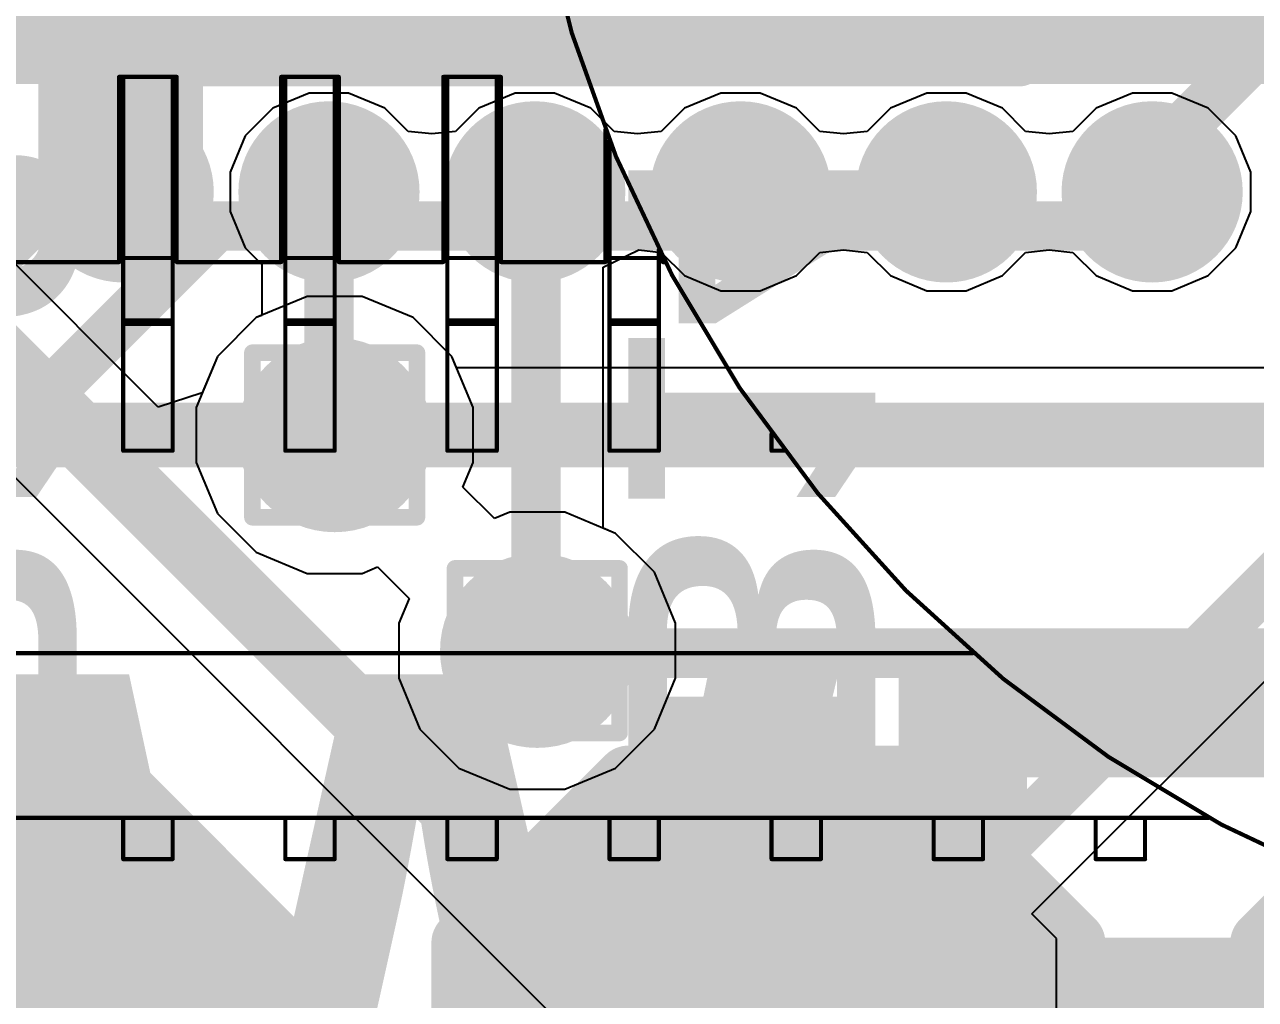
# Model space of a CAD drawing. Header units: inches. Extents: x -11 to 5433, y -4 to 5447.
# Drawn here: x 9.609 to 13.407, y -2.055 to 0.953 of the extents above; entities that cross this region are included whole.
import ezdxf

# ---------------------------------------------------------------- set-up
doc = ezdxf.new("R2010")
doc.units = ezdxf.units.IN
for name, color, linetype in [('Bottom Layer', 5, 'Continuous'), ('Bottom Overlay', 54, 'Continuous'), ('Bottom Paste', 16, 'Continuous'), ('Bottom Solder', 6, 'Continuous'), ('Drill Drawing', 1, 'Continuous'), ('Ground', 16, 'Continuous'), ('Mechanical 4', 56, 'Continuous'), ('Power', 76, 'Continuous'), ('Top Layer', 1, 'Continuous'), ('Top Overlay', 2, 'Continuous'), ('Top Paste', 8, 'Continuous'), ('Top Solder', 216, 'Continuous'), ('Via Holes', 16, 'Continuous')]:
    doc.layers.add(name, color=color, linetype=linetype)
doc.styles.add('Arial_Bold', font='', dxfattribs={"height": 0.2})
doc.styles.get('Arial_Bold').set_extended_font_data('Arial', bold=True)

# ---------------------------------------------------------------- blocks, each defined once
blk = doc.blocks.new('T__________B_122')
at = {"layer": 'Bottom Layer'}
blk.add_hatch(color=5, dxfattribs=at).paths.add_polyline_path([(0.381, 0.762), (-0.381, 0.762), (-0.762, 0.381), (-0.762, -0.381), (-0.381, -0.762), (0.381, -0.762), (0.762, -0.381), (0.762, 0.381)])
at = {"layer": 'Bottom Paste'}
blk.add_hatch(color=16, dxfattribs=at).paths.add_polyline_path([(0.381, 0.762), (-0.381, 0.762), (-0.762, 0.381), (-0.762, -0.381), (-0.381, -0.762), (0.381, -0.762), (0.762, -0.381), (0.762, 0.381)])
at = {"layer": 'Bottom Solder'}
blk.add_hatch(color=6, dxfattribs=at).paths.add_polyline_path([(0.4318, 0.8636), (-0.4318, 0.8636), (-0.8636, 0.4318), (-0.8636, -0.4318), (-0.4318, -0.8636), (0.4318, -0.8636), (0.8636, -0.4318), (0.8636, 0.4318)])
at = {"layer": 'Bottom Overlay'}
for points in [[(-0.4318, 0.9398, 0.2, 0.2, 0), (-0.9398, 0.4318, 0.2, 0.2, 0)], [(-0.4318, 0.9398, 0.2, 0.2, 0), (0.4318, 0.9398, 0.2, 0.2, 0)], [(0.4318, 0.9398, 0.2, 0.2, 0), (0.9398, 0.4318, 0.2, 0.2, 0)], [(-0.9398, 0.4318, 0.2, 0.2, 0), (-0.9398, -0.4318, 0.2, 0.2, 0)], [(0.9398, 0.4318, 0.2, 0.2, 0), (0.9398, -0.4318, 0.2, 0.2, 0)], [(-0.9398, -0.4318, 0.2, 0.2, 0), (-0.4318, -0.9398, 0.2, 0.2, 0)], [(0.9398, -0.4318, 0.2, 0.2, 0), (0.4318, -0.9398, 0.2, 0.2, 0)], [(-0.4318, -0.9398, 0.2, 0.2, 0), (0.4318, -0.9398, 0.2, 0.2, 0)]]:
    blk.add_lwpolyline(points, format="xyseb", dxfattribs=at)
for points in [[(-0.4818, 0.9398, 0.1, 0.1, 1), (-0.3818, 0.9398, 0.1, 0.1, 1)], [(-0.4818, 0.9398, 0.1, 0.1, 1), (-0.3818, 0.9398, 0.1, 0.1, 1)], [(0.3818, 0.9398, 0.1, 0.1, 1), (0.4818, 0.9398, 0.1, 0.1, 1)], [(0.3818, 0.9398, 0.1, 0.1, 1), (0.4818, 0.9398, 0.1, 0.1, 1)], [(-0.9898, 0.4318, 0.1, 0.1, 1), (-0.8898, 0.4318, 0.1, 0.1, 1)], [(-0.9898, 0.4318, 0.1, 0.1, 1), (-0.8898, 0.4318, 0.1, 0.1, 1)], [(0.8898, 0.4318, 0.1, 0.1, 1), (0.9898, 0.4318, 0.1, 0.1, 1)], [(0.8898, 0.4318, 0.1, 0.1, 1), (0.9898, 0.4318, 0.1, 0.1, 1)], [(-0.9898, -0.4318, 0.1, 0.1, 1), (-0.8898, -0.4318, 0.1, 0.1, 1)], [(-0.9898, -0.4318, 0.1, 0.1, 1), (-0.8898, -0.4318, 0.1, 0.1, 1)], [(0.8898, -0.4318, 0.1, 0.1, 1), (0.9898, -0.4318, 0.1, 0.1, 1)], [(0.8898, -0.4318, 0.1, 0.1, 1), (0.9898, -0.4318, 0.1, 0.1, 1)], [(-0.4818, -0.9398, 0.1, 0.1, 1), (-0.3818, -0.9398, 0.1, 0.1, 1)], [(-0.4818, -0.9398, 0.1, 0.1, 1), (-0.3818, -0.9398, 0.1, 0.1, 1)], [(0.3818, -0.9398, 0.1, 0.1, 1), (0.4818, -0.9398, 0.1, 0.1, 1)], [(0.3818, -0.9398, 0.1, 0.1, 1), (0.4818, -0.9398, 0.1, 0.1, 1)]]:
    blk.add_lwpolyline(points, format="xyseb", close=True, dxfattribs=at)
blk = doc.blocks.new('T__________B_126')
at = {"layer": 'Bottom Layer'}
blk.add_hatch(color=5, dxfattribs=at).paths.add_polyline_path([(0.381, 0.762), (-0.381, 0.762), (-0.762, 0.381), (-0.762, -0.381), (-0.381, -0.762), (0.381, -0.762), (0.762, -0.381), (0.762, 0.381)])
at = {"layer": 'Bottom Paste'}
blk.add_hatch(color=16, dxfattribs=at).paths.add_polyline_path([(0.381, 0.762), (-0.381, 0.762), (-0.762, 0.381), (-0.762, -0.381), (-0.381, -0.762), (0.381, -0.762), (0.762, -0.381), (0.762, 0.381)])
at = {"layer": 'Bottom Solder'}
blk.add_hatch(color=6, dxfattribs=at).paths.add_polyline_path([(0.4318, 0.8636), (-0.4318, 0.8636), (-0.8636, 0.4318), (-0.8636, -0.4318), (-0.4318, -0.8636), (0.4318, -0.8636), (0.8636, -0.4318), (0.8636, 0.4318)])
at = {"layer": 'Bottom Overlay'}
for points in [[(-0.4318, 0.9398, 0.2, 0.2, 0), (-0.9398, 0.4318, 0.2, 0.2, 0)], [(-0.4318, 0.9398, 0.2, 0.2, 0), (0.4318, 0.9398, 0.2, 0.2, 0)], [(0.4318, 0.9398, 0.2, 0.2, 0), (0.9398, 0.4318, 0.2, 0.2, 0)], [(-0.9398, 0.4318, 0.2, 0.2, 0), (-0.9398, -0.4318, 0.2, 0.2, 0)], [(0.9398, 0.4318, 0.2, 0.2, 0), (0.9398, -0.4318, 0.2, 0.2, 0)], [(-0.9398, -0.4318, 0.2, 0.2, 0), (-0.4318, -0.9398, 0.2, 0.2, 0)], [(0.9398, -0.4318, 0.2, 0.2, 0), (0.4318, -0.9398, 0.2, 0.2, 0)], [(-0.4318, -0.9398, 0.2, 0.2, 0), (0.4318, -0.9398, 0.2, 0.2, 0)]]:
    blk.add_lwpolyline(points, format="xyseb", dxfattribs=at)
for points in [[(-0.4818, 0.9398, 0.1, 0.1, 1), (-0.3818, 0.9398, 0.1, 0.1, 1)], [(-0.4818, 0.9398, 0.1, 0.1, 1), (-0.3818, 0.9398, 0.1, 0.1, 1)], [(0.3818, 0.9398, 0.1, 0.1, 1), (0.4818, 0.9398, 0.1, 0.1, 1)], [(0.3818, 0.9398, 0.1, 0.1, 1), (0.4818, 0.9398, 0.1, 0.1, 1)], [(-0.9898, 0.4318, 0.1, 0.1, 1), (-0.8898, 0.4318, 0.1, 0.1, 1)], [(-0.9898, 0.4318, 0.1, 0.1, 1), (-0.8898, 0.4318, 0.1, 0.1, 1)], [(0.8898, 0.4318, 0.1, 0.1, 1), (0.9898, 0.4318, 0.1, 0.1, 1)], [(0.8898, 0.4318, 0.1, 0.1, 1), (0.9898, 0.4318, 0.1, 0.1, 1)], [(-0.9898, -0.4318, 0.1, 0.1, 1), (-0.8898, -0.4318, 0.1, 0.1, 1)], [(-0.9898, -0.4318, 0.1, 0.1, 1), (-0.8898, -0.4318, 0.1, 0.1, 1)], [(0.8898, -0.4318, 0.1, 0.1, 1), (0.9898, -0.4318, 0.1, 0.1, 1)], [(0.8898, -0.4318, 0.1, 0.1, 1), (0.9898, -0.4318, 0.1, 0.1, 1)], [(-0.4818, -0.9398, 0.1, 0.1, 1), (-0.3818, -0.9398, 0.1, 0.1, 1)], [(-0.4818, -0.9398, 0.1, 0.1, 1), (-0.3818, -0.9398, 0.1, 0.1, 1)], [(0.3818, -0.9398, 0.1, 0.1, 1), (0.4818, -0.9398, 0.1, 0.1, 1)], [(0.3818, -0.9398, 0.1, 0.1, 1), (0.4818, -0.9398, 0.1, 0.1, 1)]]:
    blk.add_lwpolyline(points, format="xyseb", close=True, dxfattribs=at)
blk = doc.blocks.new('T__________B_127')
at = {"layer": 'Bottom Layer'}
blk.add_hatch(color=5, dxfattribs=at).paths.add_polyline_path([(0.381, 0.762), (-0.381, 0.762), (-0.762, 0.381), (-0.762, -0.381), (-0.381, -0.762), (0.381, -0.762), (0.762, -0.381), (0.762, 0.381)])
at = {"layer": 'Bottom Paste'}
blk.add_hatch(color=16, dxfattribs=at).paths.add_polyline_path([(0.381, 0.762), (-0.381, 0.762), (-0.762, 0.381), (-0.762, -0.381), (-0.381, -0.762), (0.381, -0.762), (0.762, -0.381), (0.762, 0.381)])
at = {"layer": 'Bottom Solder'}
blk.add_hatch(color=6, dxfattribs=at).paths.add_polyline_path([(0.4318, 0.8636), (-0.4318, 0.8636), (-0.8636, 0.4318), (-0.8636, -0.4318), (-0.4318, -0.8636), (0.4318, -0.8636), (0.8636, -0.4318), (0.8636, 0.4318)])
at = {"layer": 'Bottom Overlay'}
for points in [[(-0.4318, 0.9398, 0.2, 0.2, 0), (-0.9398, 0.4318, 0.2, 0.2, 0)], [(-0.4318, 0.9398, 0.2, 0.2, 0), (0.4318, 0.9398, 0.2, 0.2, 0)], [(0.4318, 0.9398, 0.2, 0.2, 0), (0.9398, 0.4318, 0.2, 0.2, 0)], [(-0.9398, 0.4318, 0.2, 0.2, 0), (-0.9398, -0.4318, 0.2, 0.2, 0)], [(0.9398, 0.4318, 0.2, 0.2, 0), (0.9398, -0.4318, 0.2, 0.2, 0)], [(-0.9398, -0.4318, 0.2, 0.2, 0), (-0.4318, -0.9398, 0.2, 0.2, 0)], [(0.9398, -0.4318, 0.2, 0.2, 0), (0.4318, -0.9398, 0.2, 0.2, 0)], [(-0.4318, -0.9398, 0.2, 0.2, 0), (0.4318, -0.9398, 0.2, 0.2, 0)]]:
    blk.add_lwpolyline(points, format="xyseb", dxfattribs=at)
for points in [[(-0.4818, 0.9398, 0.1, 0.1, 1), (-0.3818, 0.9398, 0.1, 0.1, 1)], [(-0.4818, 0.9398, 0.1, 0.1, 1), (-0.3818, 0.9398, 0.1, 0.1, 1)], [(0.3818, 0.9398, 0.1, 0.1, 1), (0.4818, 0.9398, 0.1, 0.1, 1)], [(0.3818, 0.9398, 0.1, 0.1, 1), (0.4818, 0.9398, 0.1, 0.1, 1)], [(-0.9898, 0.4318, 0.1, 0.1, 1), (-0.8898, 0.4318, 0.1, 0.1, 1)], [(-0.9898, 0.4318, 0.1, 0.1, 1), (-0.8898, 0.4318, 0.1, 0.1, 1)], [(0.8898, 0.4318, 0.1, 0.1, 1), (0.9898, 0.4318, 0.1, 0.1, 1)], [(0.8898, 0.4318, 0.1, 0.1, 1), (0.9898, 0.4318, 0.1, 0.1, 1)], [(-0.9898, -0.4318, 0.1, 0.1, 1), (-0.8898, -0.4318, 0.1, 0.1, 1)], [(-0.9898, -0.4318, 0.1, 0.1, 1), (-0.8898, -0.4318, 0.1, 0.1, 1)], [(0.8898, -0.4318, 0.1, 0.1, 1), (0.9898, -0.4318, 0.1, 0.1, 1)], [(0.8898, -0.4318, 0.1, 0.1, 1), (0.9898, -0.4318, 0.1, 0.1, 1)], [(-0.4818, -0.9398, 0.1, 0.1, 1), (-0.3818, -0.9398, 0.1, 0.1, 1)], [(-0.4818, -0.9398, 0.1, 0.1, 1), (-0.3818, -0.9398, 0.1, 0.1, 1)], [(0.3818, -0.9398, 0.1, 0.1, 1), (0.4818, -0.9398, 0.1, 0.1, 1)], [(0.3818, -0.9398, 0.1, 0.1, 1), (0.4818, -0.9398, 0.1, 0.1, 1)]]:
    blk.add_lwpolyline(points, format="xyseb", close=True, dxfattribs=at)
blk = doc.blocks.new('ADM6_30_01_5_L_4_2_A_TR_158')
at = {"layer": 'Top Layer'}
h = blk.add_hatch(color=1, dxfattribs=at)
edge = h.paths.add_edge_path()
edge.add_arc((2.2225, 1.75), 0.178, 0, 360)
h = blk.add_hatch(color=1, dxfattribs=at)
edge = h.paths.add_edge_path()
edge.add_arc((2.8575, 1.75), 0.178, 0, 360)
h = blk.add_hatch(color=1, dxfattribs=at)
edge = h.paths.add_edge_path()
edge.add_arc((3.4925, 1.75), 0.178, 0, 360)
h = blk.add_hatch(color=1, dxfattribs=at)
edge = h.paths.add_edge_path()
edge.add_arc((4.1275, 1.75), 0.178, 0, 360)
h = blk.add_hatch(color=1, dxfattribs=at)
edge = h.paths.add_edge_path()
edge.add_arc((4.7625, 1.75), 0.178, 0, 360)
h = blk.add_hatch(color=1, dxfattribs=at)
edge = h.paths.add_edge_path()
edge.add_arc((5.3975, 1.75), 0.178, 0, 360)
at = {"layer": 'Top Paste'}
h = blk.add_hatch(color=8, dxfattribs=at)
edge = h.paths.add_edge_path()
edge.add_arc((2.2225, 1.75), 0.178, 0, 360)
h = blk.add_hatch(color=8, dxfattribs=at)
edge = h.paths.add_edge_path()
edge.add_arc((2.8575, 1.75), 0.178, 0, 360)
h = blk.add_hatch(color=8, dxfattribs=at)
edge = h.paths.add_edge_path()
edge.add_arc((3.4925, 1.75), 0.178, 0, 360)
h = blk.add_hatch(color=8, dxfattribs=at)
edge = h.paths.add_edge_path()
edge.add_arc((4.1275, 1.75), 0.178, 0, 360)
h = blk.add_hatch(color=8, dxfattribs=at)
edge = h.paths.add_edge_path()
edge.add_arc((4.7625, 1.75), 0.178, 0, 360)
h = blk.add_hatch(color=8, dxfattribs=at)
edge = h.paths.add_edge_path()
edge.add_arc((5.3975, 1.75), 0.178, 0, 360)
at = {"layer": 'Top Solder'}
h = blk.add_hatch(color=216, dxfattribs=at)
edge = h.paths.add_edge_path()
edge.add_arc((2.2225, 1.75), 0.2796, 0, 360)
h = blk.add_hatch(color=216, dxfattribs=at)
edge = h.paths.add_edge_path()
edge.add_arc((2.8575, 1.75), 0.2796, 0, 360)
h = blk.add_hatch(color=216, dxfattribs=at)
edge = h.paths.add_edge_path()
edge.add_arc((3.4925, 1.75), 0.2796, 0, 360)
h = blk.add_hatch(color=216, dxfattribs=at)
edge = h.paths.add_edge_path()
edge.add_arc((4.1275, 1.75), 0.2796, 0, 360)
h = blk.add_hatch(color=216, dxfattribs=at)
edge = h.paths.add_edge_path()
edge.add_arc((4.7625, 1.75), 0.2796, 0, 360)
h = blk.add_hatch(color=216, dxfattribs=at)
edge = h.paths.add_edge_path()
edge.add_arc((5.3975, 1.75), 0.2796, 0, 360)
at = {"layer": 'Top Overlay'}
blk.add_lwpolyline([(11.178, 2.5, 0.2, 0.2, 0), (-11.178, 2.5, 0.2, 0.2, 0)], format="xyseb", dxfattribs=at)

msp = doc.modelspace()

# ---------------------------------------------------------------- hatches: boundary and pattern name
at = {"layer": 'Bottom Layer'}
h = msp.add_hatch(color=5, dxfattribs=at)
edge = h.paths.add_edge_path()
edge.add_arc((10.5657, -0.3133), 0.3, 0, 360)
h = msp.add_hatch(color=5, dxfattribs=at)
edge = h.paths.add_edge_path()
edge.add_arc((11.1908, -0.9788), 0.3, 0, 360)
at = {"layer": 'Ground'}
h = msp.add_hatch(color=16, dxfattribs=at)
edge = h.paths.add_edge_path()
edge.add_arc((10.5657, -0.3133), 0.3, 0, 360)
h = msp.add_hatch(color=16, dxfattribs=at)
edge = h.paths.add_edge_path()
edge.add_arc((11.1908, -0.9788), 0.3, 0, 360)
at = {"layer": 'Power'}
h = msp.add_hatch(color=76, dxfattribs=at)
edge = h.paths.add_edge_path()
edge.add_arc((10.5657, -0.3133), 0.3, 0, 360)
h = msp.add_hatch(color=76, dxfattribs=at)
edge = h.paths.add_edge_path()
edge.add_arc((11.1908, -0.9788), 0.3, 0, 360)
at = {"layer": 'Top Layer'}
for points in [[(8.0081, 0.7696), (24.7131, 0.7696), (24.7131, 1.049), (8.0081, 1.049)], [(9.6509, 0.2362), (10.1589, 0.2362), (10.1589, 1.049), (9.6509, 1.049)]]:
    msp.add_hatch(color=1, dxfattribs=at).paths.add_polyline_path(points)
h = msp.add_hatch(color=1, dxfattribs=at)
edge = h.paths.add_edge_path()
edge.add_arc((10.5657, -0.3133), 0.3, 0, 360)
h = msp.add_hatch(color=1, dxfattribs=at)
edge = h.paths.add_edge_path()
edge.add_arc((11.1908, -0.9788), 0.3, 0, 360)
at = {"layer": 'Via Holes'}
h = msp.add_hatch(color=7, dxfattribs=at)
edge = h.paths.add_edge_path()
edge.add_arc((10.5657, -0.3133), 0.15, 0, 360)
h = msp.add_hatch(color=7, dxfattribs=at)
edge = h.paths.add_edge_path()
edge.add_arc((11.1908, -0.9788), 0.15, 0, 360)

# ---------------------------------------------------------------- linework, layer by layer
at = {"layer": 'Bottom Layer'}
for p, q in [((12.7173, -1.7911), (14.4885, -0.02)), ((12.793, -1.8669), (12.7173, -1.7911)), ((12.793, -2.7559), (12.793, -1.8669))]:
    msp.add_line(p, q, dxfattribs=at)
for points in [[(12.6784, 0.8382, 0.1524, 0.1524, 0), (13.0881, 1.2479, 0.1524, 0.1524, 0)], [(12.8789, 0.3313, 0.1524, 0.1524, 0), (13.7231, 1.1755, 0.1524, 0.1524, 0)], [(6.9729, -2.3114, 0.1524, 0.1524, 0), (10.1225, 0.8382, 0.1524, 0.1524, 0)], [(10.1225, 0.8382, 0.1524, 0.1524, 0), (12.6784, 0.8382, 0.1524, 0.1524, 0)], [(9.4391, -0.4307, 0.1524, 0.1524, 0), (10.2011, 0.3313, 0.1524, 0.1524, 0)], [(10.2011, 0.3313, 0.1524, 0.1524, 0), (12.8789, 0.3313, 0.1524, 0.1524, 0)], [(11.904, -2.3114, 0.1524, 0.1524, 0), (14.342, 0.1265, 0.1524, 0.1524, 0)]]:
    msp.add_lwpolyline(points, format="xyseb", dxfattribs=at)
for points in [[(10.0844, 0.8382, 0.0762, 0.0762, 1), (10.1606, 0.8382, 0.0762, 0.0762, 1)], [(10.0844, 0.8382, 0.0762, 0.0762, 1), (10.1606, 0.8382, 0.0762, 0.0762, 1)], [(12.6403, 0.8382, 0.0762, 0.0762, 1), (12.7165, 0.8382, 0.0762, 0.0762, 1)], [(12.6403, 0.8382, 0.0762, 0.0762, 1), (12.7165, 0.8382, 0.0762, 0.0762, 1)], [(10.163, 0.3313, 0.0762, 0.0762, 1), (10.2392, 0.3313, 0.0762, 0.0762, 1)], [(10.163, 0.3313, 0.0762, 0.0762, 1), (10.2392, 0.3313, 0.0762, 0.0762, 1)], [(12.8408, 0.3313, 0.0762, 0.0762, 1), (12.917, 0.3313, 0.0762, 0.0762, 1)], [(12.8408, 0.3313, 0.0762, 0.0762, 1), (12.917, 0.3313, 0.0762, 0.0762, 1)]]:
    msp.add_lwpolyline(points, format="xyseb", close=True, dxfattribs=at)
at = {"layer": 'Drill Drawing'}
for points in [[(10.3117, -0.0593, 0.0508, 0.0508, 0), (10.8197, -0.0593, 0.0508, 0.0508, 0)], [(10.3117, -0.5673, 0.0508, 0.0508, 0), (10.3117, -0.0593, 0.0508, 0.0508, 0)], [(10.8197, -0.5673, 0.0508, 0.0508, 0), (10.8197, -0.0593, 0.0508, 0.0508, 0)], [(10.4133, -0.1609, 0.0508, 0.0508, 0), (10.7181, -0.1609, 0.0508, 0.0508, 0)], [(10.4133, -0.4657, 0.0508, 0.0508, 0), (10.4133, -0.1609, 0.0508, 0.0508, 0)], [(10.7181, -0.4657, 0.0508, 0.0508, 0), (10.7181, -0.1609, 0.0508, 0.0508, 0)], [(10.4133, -0.4657, 0.0508, 0.0508, 0), (10.7181, -0.4657, 0.0508, 0.0508, 0)], [(10.3117, -0.5673, 0.0508, 0.0508, 0), (10.8197, -0.5673, 0.0508, 0.0508, 0)], [(10.9368, -0.7248, 0.0508, 0.0508, 0), (11.4448, -0.7248, 0.0508, 0.0508, 0)], [(10.9368, -1.2328, 0.0508, 0.0508, 0), (10.9368, -0.7248, 0.0508, 0.0508, 0)], [(11.4448, -1.2328, 0.0508, 0.0508, 0), (11.4448, -0.7248, 0.0508, 0.0508, 0)], [(11.0384, -0.8264, 0.0508, 0.0508, 0), (11.3432, -0.8264, 0.0508, 0.0508, 0)], [(11.0384, -1.1312, 0.0508, 0.0508, 0), (11.0384, -0.8264, 0.0508, 0.0508, 0)], [(11.3432, -1.1312, 0.0508, 0.0508, 0), (11.3432, -0.8264, 0.0508, 0.0508, 0)], [(11.0384, -1.1312, 0.0508, 0.0508, 0), (11.3432, -1.1312, 0.0508, 0.0508, 0)], [(10.9368, -1.2328, 0.0508, 0.0508, 0), (11.4448, -1.2328, 0.0508, 0.0508, 0)]]:
    msp.add_lwpolyline(points, format="xyseb", dxfattribs=at)
for points in [[(10.299, -0.0593, 0.0254, 0.0254, 1), (10.3244, -0.0593, 0.0254, 0.0254, 1)], [(10.299, -0.0593, 0.0254, 0.0254, 1), (10.3244, -0.0593, 0.0254, 0.0254, 1)], [(10.807, -0.0593, 0.0254, 0.0254, 1), (10.8324, -0.0593, 0.0254, 0.0254, 1)], [(10.807, -0.0593, 0.0254, 0.0254, 1), (10.8324, -0.0593, 0.0254, 0.0254, 1)], [(10.4006, -0.1609, 0.0254, 0.0254, 1), (10.426, -0.1609, 0.0254, 0.0254, 1)], [(10.4006, -0.1609, 0.0254, 0.0254, 1), (10.426, -0.1609, 0.0254, 0.0254, 1)], [(10.7054, -0.1609, 0.0254, 0.0254, 1), (10.7308, -0.1609, 0.0254, 0.0254, 1)], [(10.7054, -0.1609, 0.0254, 0.0254, 1), (10.7308, -0.1609, 0.0254, 0.0254, 1)], [(10.4006, -0.4657, 0.0254, 0.0254, 1), (10.426, -0.4657, 0.0254, 0.0254, 1)], [(10.4006, -0.4657, 0.0254, 0.0254, 1), (10.426, -0.4657, 0.0254, 0.0254, 1)], [(10.7054, -0.4657, 0.0254, 0.0254, 1), (10.7308, -0.4657, 0.0254, 0.0254, 1)], [(10.7054, -0.4657, 0.0254, 0.0254, 1), (10.7308, -0.4657, 0.0254, 0.0254, 1)], [(10.299, -0.5673, 0.0254, 0.0254, 1), (10.3244, -0.5673, 0.0254, 0.0254, 1)], [(10.299, -0.5673, 0.0254, 0.0254, 1), (10.3244, -0.5673, 0.0254, 0.0254, 1)], [(10.807, -0.5673, 0.0254, 0.0254, 1), (10.8324, -0.5673, 0.0254, 0.0254, 1)], [(10.807, -0.5673, 0.0254, 0.0254, 1), (10.8324, -0.5673, 0.0254, 0.0254, 1)], [(10.9241, -0.7248, 0.0254, 0.0254, 1), (10.9495, -0.7248, 0.0254, 0.0254, 1)], [(10.9241, -0.7248, 0.0254, 0.0254, 1), (10.9495, -0.7248, 0.0254, 0.0254, 1)], [(11.4321, -0.7248, 0.0254, 0.0254, 1), (11.4575, -0.7248, 0.0254, 0.0254, 1)], [(11.4321, -0.7248, 0.0254, 0.0254, 1), (11.4575, -0.7248, 0.0254, 0.0254, 1)], [(11.0257, -0.8264, 0.0254, 0.0254, 1), (11.0511, -0.8264, 0.0254, 0.0254, 1)], [(11.0257, -0.8264, 0.0254, 0.0254, 1), (11.0511, -0.8264, 0.0254, 0.0254, 1)], [(11.3305, -0.8264, 0.0254, 0.0254, 1), (11.3559, -0.8264, 0.0254, 0.0254, 1)], [(11.3305, -0.8264, 0.0254, 0.0254, 1), (11.3559, -0.8264, 0.0254, 0.0254, 1)], [(11.0257, -1.1312, 0.0254, 0.0254, 1), (11.0511, -1.1312, 0.0254, 0.0254, 1)], [(11.0257, -1.1312, 0.0254, 0.0254, 1), (11.0511, -1.1312, 0.0254, 0.0254, 1)], [(11.3305, -1.1312, 0.0254, 0.0254, 1), (11.3559, -1.1312, 0.0254, 0.0254, 1)], [(11.3305, -1.1312, 0.0254, 0.0254, 1), (11.3559, -1.1312, 0.0254, 0.0254, 1)], [(10.9241, -1.2328, 0.0254, 0.0254, 1), (10.9495, -1.2328, 0.0254, 0.0254, 1)], [(10.9241, -1.2328, 0.0254, 0.0254, 1), (10.9495, -1.2328, 0.0254, 0.0254, 1)], [(11.4321, -1.2328, 0.0254, 0.0254, 1), (11.4575, -1.2328, 0.0254, 0.0254, 1)], [(11.4321, -1.2328, 0.0254, 0.0254, 1), (11.4575, -1.2328, 0.0254, 0.0254, 1)]]:
    msp.add_lwpolyline(points, format="xyseb", close=True, dxfattribs=at)
at = {"layer": 'Ground'}
for p, q in [((10.0214, -0.2274), (4.8794, 4.9146)), ((5.5157, 3.6191), (12.0174, -2.8826)), ((10.4808, 0.1137), (10.3239, 0.0487)), ((10.6507, 0.1137), (10.4808, 0.1137)), ((10.8076, 0.0487), (10.6507, 0.1137)), ((10.3239, 0.0487), (10.2038, -0.0714)), ((10.9277, -0.0714), (10.8076, 0.0487)), ((10.2038, -0.0714), (10.1573, -0.1836)), ((10.9421, -0.1061), (10.9277, -0.0714)), ((14.6076, -0.1061), (10.9421, -0.1061)), ((10.1573, -0.1836), (10.0214, -0.2274))]:
    msp.add_line(p, q, dxfattribs=at)
for points in [[(4.7146, 4.7498, 0.2032, 0.2032, 0), (12.1822, -2.7178, 0.2032, 0.2032, 0)], [(10.5657, -0.3133, 0.1524, 0.1524, 0), (14.6076, -0.3133, 0.1524, 0.1524, 0)], [(11.1908, -0.9788, 0.1524, 0.1524, 0), (11.1985, -0.9865, 0.1524, 0.1524, 0)], [(11.1985, -0.9865, 0.1524, 0.1524, 0), (14.5755, -0.9865, 0.1524, 0.1524, 0)]]:
    msp.add_lwpolyline(points, format="xyseb", dxfattribs=at)
for points in [[(10.5276, -0.3133, 0.0762, 0.0762, 1), (10.6038, -0.3133, 0.0762, 0.0762, 1)], [(11.1527, -0.9788, 0.0762, 0.0762, 1), (11.2289, -0.9788, 0.0762, 0.0762, 1)], [(11.1604, -0.9865, 0.0762, 0.0762, 1), (11.2366, -0.9865, 0.0762, 0.0762, 1)], [(11.1604, -0.9865, 0.0762, 0.0762, 1), (11.2366, -0.9865, 0.0762, 0.0762, 1)]]:
    msp.add_lwpolyline(points, format="xyseb", close=True, dxfattribs=at)
at = {"layer": 'Mechanical 4'}
for points in [[(19.3747, 2.125, 0.0127, 0.0127, 1), (11.1197, 2.125, 0.0127, 0.0127, 1)], [(9.8973, 0.7915, 0.00635, 0.00635, 1), (9.9037, 0.7915, 0.00635, 0.00635, 1)], [(9.8973, 0.7915, 0.00635, 0.00635, 1), (9.9037, 0.7915, 0.00635, 0.00635, 1)], [(9.91, 0.7915, 0.00635, 0.00635, 1), (9.9164, 0.7915, 0.00635, 0.00635, 1)], [(10.0624, 0.7915, 0.00635, 0.00635, 1), (10.0688, 0.7915, 0.00635, 0.00635, 1)], [(10.0751, 0.7915, 0.00635, 0.00635, 1), (10.0815, 0.7915, 0.00635, 0.00635, 1)], [(10.0751, 0.7915, 0.00635, 0.00635, 1), (10.0815, 0.7915, 0.00635, 0.00635, 1)], [(10.3975, 0.7915, 0.00635, 0.00635, 1), (10.4038, 0.7915, 0.00635, 0.00635, 1)], [(10.3975, 0.7915, 0.00635, 0.00635, 1), (10.4038, 0.7915, 0.00635, 0.00635, 1)], [(10.4102, 0.7915, 0.00635, 0.00635, 1), (10.4165, 0.7915, 0.00635, 0.00635, 1)], [(10.5626, 0.7915, 0.00635, 0.00635, 1), (10.5689, 0.7915, 0.00635, 0.00635, 1)], [(10.5753, 0.7915, 0.00635, 0.00635, 1), (10.5816, 0.7915, 0.00635, 0.00635, 1)], [(10.5753, 0.7915, 0.00635, 0.00635, 1), (10.5816, 0.7915, 0.00635, 0.00635, 1)], [(10.8976, 0.7915, 0.00635, 0.00635, 1), (10.9039, 0.7915, 0.00635, 0.00635, 1)], [(10.8976, 0.7915, 0.00635, 0.00635, 1), (10.9039, 0.7915, 0.00635, 0.00635, 1)], [(10.9103, 0.7915, 0.00635, 0.00635, 1), (10.9166, 0.7915, 0.00635, 0.00635, 1)], [(11.0627, 0.7915, 0.00635, 0.00635, 1), (11.069, 0.7915, 0.00635, 0.00635, 1)], [(11.0754, 0.7915, 0.00635, 0.00635, 1), (11.0817, 0.7915, 0.00635, 0.00635, 1)], [(11.0754, 0.7915, 0.00635, 0.00635, 1), (11.0817, 0.7915, 0.00635, 0.00635, 1)], [(11.3977, 0.6276, 0.00635, 0.00635, 1), (11.4041, 0.6276, 0.00635, 0.00635, 1)], [(11.4104, 0.5954, 0.00635, 0.00635, 1), (11.4168, 0.5954, 0.00635, 0.00635, 1)], [(9.91, 0.233, 0.00635, 0.00635, 1), (9.9164, 0.233, 0.00635, 0.00635, 1)], [(10.0624, 0.233, 0.00635, 0.00635, 1), (10.0688, 0.233, 0.00635, 0.00635, 1)], [(10.4102, 0.233, 0.00635, 0.00635, 1), (10.4165, 0.233, 0.00635, 0.00635, 1)], [(10.5626, 0.233, 0.00635, 0.00635, 1), (10.5689, 0.233, 0.00635, 0.00635, 1)], [(10.9103, 0.233, 0.00635, 0.00635, 1), (10.9166, 0.233, 0.00635, 0.00635, 1)], [(11.0627, 0.233, 0.00635, 0.00635, 1), (11.069, 0.233, 0.00635, 0.00635, 1)], [(11.4104, 0.233, 0.00635, 0.00635, 1), (11.4168, 0.233, 0.00635, 0.00635, 1)], [(11.5628, 0.2582, 0.00635, 0.00635, 1), (11.5692, 0.2582, 0.00635, 0.00635, 1)], [(11.5628, 0.233, 0.00635, 0.00635, 1), (11.5692, 0.233, 0.00635, 0.00635, 1)], [(11.5755, 0.2333, 0.00635, 0.00635, 1), (11.5819, 0.2333, 0.00635, 0.00635, 1)], [(9.8973, 0.22, 0.00635, 0.00635, 1), (9.9037, 0.22, 0.00635, 0.00635, 1)], [(9.8973, 0.22, 0.00635, 0.00635, 1), (9.9037, 0.22, 0.00635, 0.00635, 1)], [(10.0751, 0.22, 0.00635, 0.00635, 1), (10.0815, 0.22, 0.00635, 0.00635, 1)], [(10.0751, 0.22, 0.00635, 0.00635, 1), (10.0815, 0.22, 0.00635, 0.00635, 1)], [(10.3975, 0.22, 0.00635, 0.00635, 1), (10.4038, 0.22, 0.00635, 0.00635, 1)], [(10.3975, 0.22, 0.00635, 0.00635, 1), (10.4038, 0.22, 0.00635, 0.00635, 1)], [(10.5753, 0.22, 0.00635, 0.00635, 1), (10.5816, 0.22, 0.00635, 0.00635, 1)], [(10.5753, 0.22, 0.00635, 0.00635, 1), (10.5816, 0.22, 0.00635, 0.00635, 1)], [(10.8976, 0.22, 0.00635, 0.00635, 1), (10.9039, 0.22, 0.00635, 0.00635, 1)], [(10.8976, 0.22, 0.00635, 0.00635, 1), (10.9039, 0.22, 0.00635, 0.00635, 1)], [(11.0754, 0.22, 0.00635, 0.00635, 1), (11.0817, 0.22, 0.00635, 0.00635, 1)], [(11.0754, 0.22, 0.00635, 0.00635, 1), (11.0817, 0.22, 0.00635, 0.00635, 1)], [(11.3977, 0.22, 0.00635, 0.00635, 1), (11.4041, 0.22, 0.00635, 0.00635, 1)], [(11.3977, 0.22, 0.00635, 0.00635, 1), (11.4041, 0.22, 0.00635, 0.00635, 1)], [(11.5755, 0.22, 0.00635, 0.00635, 1), (11.5819, 0.22, 0.00635, 0.00635, 1)], [(11.5755, 0.22, 0.00635, 0.00635, 1), (11.5819, 0.22, 0.00635, 0.00635, 1)], [(11.5825, 0.22, 0.00635, 0.00635, 1), (11.5888, 0.22, 0.00635, 0.00635, 1)], [(9.91, 0.0397, 0.00635, 0.00635, 1), (9.9164, 0.0397, 0.00635, 0.00635, 1)], [(10.0624, 0.0397, 0.00635, 0.00635, 1), (10.0688, 0.0397, 0.00635, 0.00635, 1)], [(10.4102, 0.0397, 0.00635, 0.00635, 1), (10.4165, 0.0397, 0.00635, 0.00635, 1)], [(10.5626, 0.0397, 0.00635, 0.00635, 1), (10.5689, 0.0397, 0.00635, 0.00635, 1)], [(10.9103, 0.0397, 0.00635, 0.00635, 1), (10.9166, 0.0397, 0.00635, 0.00635, 1)], [(11.0627, 0.0397, 0.00635, 0.00635, 1), (11.069, 0.0397, 0.00635, 0.00635, 1)], [(11.4104, 0.0397, 0.00635, 0.00635, 1), (11.4168, 0.0397, 0.00635, 0.00635, 1)], [(11.5628, 0.0397, 0.00635, 0.00635, 1), (11.5692, 0.0397, 0.00635, 0.00635, 1)], [(9.91, 0.0293, 0.00635, 0.00635, 1), (9.9164, 0.0293, 0.00635, 0.00635, 1)], [(10.0624, 0.0293, 0.00635, 0.00635, 1), (10.0688, 0.0293, 0.00635, 0.00635, 1)], [(10.4102, 0.0293, 0.00635, 0.00635, 1), (10.4165, 0.0293, 0.00635, 0.00635, 1)], [(10.5626, 0.0293, 0.00635, 0.00635, 1), (10.5689, 0.0293, 0.00635, 0.00635, 1)], [(10.9103, 0.0293, 0.00635, 0.00635, 1), (10.9166, 0.0293, 0.00635, 0.00635, 1)], [(11.0627, 0.0293, 0.00635, 0.00635, 1), (11.069, 0.0293, 0.00635, 0.00635, 1)], [(11.4104, 0.0293, 0.00635, 0.00635, 1), (11.4168, 0.0293, 0.00635, 0.00635, 1)], [(11.5628, 0.0293, 0.00635, 0.00635, 1), (11.5692, 0.0293, 0.00635, 0.00635, 1)], [(11.9106, -0.309, 0.00635, 0.00635, 1), (11.9169, -0.309, 0.00635, 0.00635, 1)], [(9.91, -0.362, 0.00635, 0.00635, 1), (9.9164, -0.362, 0.00635, 0.00635, 1)], [(9.91, -0.362, 0.00635, 0.00635, 1), (9.9164, -0.362, 0.00635, 0.00635, 1)], [(10.0624, -0.362, 0.00635, 0.00635, 1), (10.0688, -0.362, 0.00635, 0.00635, 1)], [(10.0624, -0.362, 0.00635, 0.00635, 1), (10.0688, -0.362, 0.00635, 0.00635, 1)], [(10.4102, -0.362, 0.00635, 0.00635, 1), (10.4165, -0.362, 0.00635, 0.00635, 1)], [(10.4102, -0.362, 0.00635, 0.00635, 1), (10.4165, -0.362, 0.00635, 0.00635, 1)], [(10.5626, -0.362, 0.00635, 0.00635, 1), (10.5689, -0.362, 0.00635, 0.00635, 1)], [(10.5626, -0.362, 0.00635, 0.00635, 1), (10.5689, -0.362, 0.00635, 0.00635, 1)], [(10.9103, -0.362, 0.00635, 0.00635, 1), (10.9166, -0.362, 0.00635, 0.00635, 1)], [(10.9103, -0.362, 0.00635, 0.00635, 1), (10.9166, -0.362, 0.00635, 0.00635, 1)], [(11.0627, -0.362, 0.00635, 0.00635, 1), (11.069, -0.362, 0.00635, 0.00635, 1)], [(11.0627, -0.362, 0.00635, 0.00635, 1), (11.069, -0.362, 0.00635, 0.00635, 1)], [(11.4104, -0.362, 0.00635, 0.00635, 1), (11.4168, -0.362, 0.00635, 0.00635, 1)], [(11.4104, -0.362, 0.00635, 0.00635, 1), (11.4168, -0.362, 0.00635, 0.00635, 1)], [(11.5628, -0.362, 0.00635, 0.00635, 1), (11.5692, -0.362, 0.00635, 0.00635, 1)], [(11.5628, -0.362, 0.00635, 0.00635, 1), (11.5692, -0.362, 0.00635, 0.00635, 1)], [(11.9106, -0.362, 0.00635, 0.00635, 1), (11.9169, -0.362, 0.00635, 0.00635, 1)], [(11.9106, -0.362, 0.00635, 0.00635, 1), (11.9169, -0.362, 0.00635, 0.00635, 1)], [(11.9499, -0.362, 0.00635, 0.00635, 1), (11.9563, -0.362, 0.00635, 0.00635, 1)], [(12.5321, -0.9865, 0.00635, 0.00635, 1), (12.5384, -0.9865, 0.00635, 0.00635, 1)], [(9.91, -1.4945, 0.00635, 0.00635, 1), (9.9164, -1.4945, 0.00635, 0.00635, 1)], [(10.0624, -1.4945, 0.00635, 0.00635, 1), (10.0688, -1.4945, 0.00635, 0.00635, 1)], [(10.4102, -1.4945, 0.00635, 0.00635, 1), (10.4165, -1.4945, 0.00635, 0.00635, 1)], [(10.5626, -1.4945, 0.00635, 0.00635, 1), (10.5689, -1.4945, 0.00635, 0.00635, 1)], [(10.9103, -1.4945, 0.00635, 0.00635, 1), (10.9166, -1.4945, 0.00635, 0.00635, 1)], [(11.0627, -1.4945, 0.00635, 0.00635, 1), (11.069, -1.4945, 0.00635, 0.00635, 1)], [(11.4104, -1.4945, 0.00635, 0.00635, 1), (11.4168, -1.4945, 0.00635, 0.00635, 1)], [(11.5628, -1.4945, 0.00635, 0.00635, 1), (11.5692, -1.4945, 0.00635, 0.00635, 1)], [(11.9106, -1.4945, 0.00635, 0.00635, 1), (11.9169, -1.4945, 0.00635, 0.00635, 1)], [(12.063, -1.4945, 0.00635, 0.00635, 1), (12.0693, -1.4945, 0.00635, 0.00635, 1)], [(12.4107, -1.4945, 0.00635, 0.00635, 1), (12.417, -1.4945, 0.00635, 0.00635, 1)], [(12.5631, -1.4945, 0.00635, 0.00635, 1), (12.5694, -1.4945, 0.00635, 0.00635, 1)], [(12.9108, -1.4945, 0.00635, 0.00635, 1), (12.9172, -1.4945, 0.00635, 0.00635, 1)], [(13.0632, -1.4945, 0.00635, 0.00635, 1), (13.0696, -1.4945, 0.00635, 0.00635, 1)], [(13.2602, -1.4945, 0.00635, 0.00635, 1), (13.2666, -1.4945, 0.00635, 0.00635, 1)], [(9.91, -1.622, 0.00635, 0.00635, 1), (9.9164, -1.622, 0.00635, 0.00635, 1)], [(9.91, -1.622, 0.00635, 0.00635, 1), (9.9164, -1.622, 0.00635, 0.00635, 1)], [(10.0624, -1.622, 0.00635, 0.00635, 1), (10.0688, -1.622, 0.00635, 0.00635, 1)], [(10.0624, -1.622, 0.00635, 0.00635, 1), (10.0688, -1.622, 0.00635, 0.00635, 1)], [(10.4102, -1.622, 0.00635, 0.00635, 1), (10.4165, -1.622, 0.00635, 0.00635, 1)], [(10.4102, -1.622, 0.00635, 0.00635, 1), (10.4165, -1.622, 0.00635, 0.00635, 1)], [(10.5626, -1.622, 0.00635, 0.00635, 1), (10.5689, -1.622, 0.00635, 0.00635, 1)], [(10.5626, -1.622, 0.00635, 0.00635, 1), (10.5689, -1.622, 0.00635, 0.00635, 1)], [(10.9103, -1.622, 0.00635, 0.00635, 1), (10.9166, -1.622, 0.00635, 0.00635, 1)], [(10.9103, -1.622, 0.00635, 0.00635, 1), (10.9166, -1.622, 0.00635, 0.00635, 1)], [(11.0627, -1.622, 0.00635, 0.00635, 1), (11.069, -1.622, 0.00635, 0.00635, 1)], [(11.0627, -1.622, 0.00635, 0.00635, 1), (11.069, -1.622, 0.00635, 0.00635, 1)], [(11.4104, -1.622, 0.00635, 0.00635, 1), (11.4168, -1.622, 0.00635, 0.00635, 1)], [(11.4104, -1.622, 0.00635, 0.00635, 1), (11.4168, -1.622, 0.00635, 0.00635, 1)], [(11.5628, -1.622, 0.00635, 0.00635, 1), (11.5692, -1.622, 0.00635, 0.00635, 1)], [(11.5628, -1.622, 0.00635, 0.00635, 1), (11.5692, -1.622, 0.00635, 0.00635, 1)], [(11.9106, -1.622, 0.00635, 0.00635, 1), (11.9169, -1.622, 0.00635, 0.00635, 1)], [(11.9106, -1.622, 0.00635, 0.00635, 1), (11.9169, -1.622, 0.00635, 0.00635, 1)], [(12.063, -1.622, 0.00635, 0.00635, 1), (12.0693, -1.622, 0.00635, 0.00635, 1)], [(12.063, -1.622, 0.00635, 0.00635, 1), (12.0693, -1.622, 0.00635, 0.00635, 1)], [(12.4107, -1.622, 0.00635, 0.00635, 1), (12.417, -1.622, 0.00635, 0.00635, 1)], [(12.4107, -1.622, 0.00635, 0.00635, 1), (12.417, -1.622, 0.00635, 0.00635, 1)], [(12.5631, -1.622, 0.00635, 0.00635, 1), (12.5694, -1.622, 0.00635, 0.00635, 1)], [(12.5631, -1.622, 0.00635, 0.00635, 1), (12.5694, -1.622, 0.00635, 0.00635, 1)], [(12.9108, -1.622, 0.00635, 0.00635, 1), (12.9172, -1.622, 0.00635, 0.00635, 1)], [(12.9108, -1.622, 0.00635, 0.00635, 1), (12.9172, -1.622, 0.00635, 0.00635, 1)], [(13.0632, -1.622, 0.00635, 0.00635, 1), (13.0696, -1.622, 0.00635, 0.00635, 1)], [(13.0632, -1.622, 0.00635, 0.00635, 1), (13.0696, -1.622, 0.00635, 0.00635, 1)]]:
    msp.add_lwpolyline(points, format="xyseb", close=True, dxfattribs=at)
for points in [[(19.3747, 2.125, 0.0127, 0.0127, -1), (11.1197, 2.125, 0.0127, 0.0127, 0)], [(9.9005, 0.22, 0.0127, 0.0127, 0), (9.9005, 0.7915, 0.0127, 0.0127, 0)], [(9.9005, 0.7915, 0.0127, 0.0127, 0), (10.0783, 0.7915, 0.0127, 0.0127, 0)], [(9.9132, -0.362, 0.0127, 0.0127, 0), (9.9132, 0.7915, 0.0127, 0.0127, 0)], [(10.0656, -0.362, 0.0127, 0.0127, 0), (10.0656, 0.7915, 0.0127, 0.0127, 0)], [(10.0783, 0.22, 0.0127, 0.0127, 0), (10.0783, 0.7915, 0.0127, 0.0127, 0)], [(10.4006, 0.22, 0.0127, 0.0127, 0), (10.4006, 0.7915, 0.0127, 0.0127, 0)], [(10.4006, 0.7915, 0.0127, 0.0127, 0), (10.5784, 0.7915, 0.0127, 0.0127, 0)], [(10.4133, -0.362, 0.0127, 0.0127, 0), (10.4133, 0.7915, 0.0127, 0.0127, 0)], [(10.5657, -0.362, 0.0127, 0.0127, 0), (10.5657, 0.7915, 0.0127, 0.0127, 0)], [(10.5784, 0.22, 0.0127, 0.0127, 0), (10.5784, 0.7915, 0.0127, 0.0127, 0)], [(10.9008, 0.22, 0.0127, 0.0127, 0), (10.9008, 0.7915, 0.0127, 0.0127, 0)], [(10.9008, 0.7915, 0.0127, 0.0127, 0), (11.0786, 0.7915, 0.0127, 0.0127, 0)], [(10.9135, -0.362, 0.0127, 0.0127, 0), (10.9135, 0.7915, 0.0127, 0.0127, 0)], [(11.0659, -0.362, 0.0127, 0.0127, 0), (11.0659, 0.7915, 0.0127, 0.0127, 0)], [(11.0786, 0.22, 0.0127, 0.0127, 0), (11.0786, 0.7915, 0.0127, 0.0127, 0)], [(11.4009, 0.22, 0.0127, 0.0127, 0), (11.4009, 0.6276, 0.0127, 0.0127, 0)], [(11.4136, -0.362, 0.0127, 0.0127, 0), (11.4136, 0.5954, 0.0127, 0.0127, 0)], [(9.9132, 0.233, 0.0127, 0.0127, 0), (10.0656, 0.233, 0.0127, 0.0127, 0)], [(10.4133, 0.233, 0.0127, 0.0127, 0), (10.5657, 0.233, 0.0127, 0.0127, 0)], [(10.9135, 0.233, 0.0127, 0.0127, 0), (11.0659, 0.233, 0.0127, 0.0127, 0)], [(11.4136, 0.233, 0.0127, 0.0127, 0), (11.566, 0.233, 0.0127, 0.0127, 0)], [(11.566, -0.362, 0.0127, 0.0127, 0), (11.566, 0.2582, 0.0127, 0.0127, 0)], [(11.5787, 0.22, 0.0127, 0.0127, 0), (11.5787, 0.2333, 0.0127, 0.0127, 0)], [(9.5782, 0.22, 0.0127, 0.0127, 0), (9.9005, 0.22, 0.0127, 0.0127, 0)], [(10.0783, 0.22, 0.0127, 0.0127, 0), (10.4006, 0.22, 0.0127, 0.0127, 0)], [(10.5784, 0.22, 0.0127, 0.0127, 0), (10.9008, 0.22, 0.0127, 0.0127, 0)], [(11.0786, 0.22, 0.0127, 0.0127, 0), (11.4009, 0.22, 0.0127, 0.0127, 0)], [(11.5787, 0.22, 0.0127, 0.0127, 0), (11.5856, 0.22, 0.0127, 0.0127, 0)], [(9.9132, 0.0397, 0.0127, 0.0127, 0), (10.0656, 0.0397, 0.0127, 0.0127, 0)], [(10.4133, 0.0397, 0.0127, 0.0127, 0), (10.5657, 0.0397, 0.0127, 0.0127, 0)], [(10.9135, 0.0397, 0.0127, 0.0127, 0), (11.0659, 0.0397, 0.0127, 0.0127, 0)], [(11.4136, 0.0397, 0.0127, 0.0127, 0), (11.566, 0.0397, 0.0127, 0.0127, 0)], [(9.9132, 0.0293, 0.0127, 0.0127, 0), (10.0656, 0.0293, 0.0127, 0.0127, 0)], [(10.4133, 0.0293, 0.0127, 0.0127, 0), (10.5657, 0.0293, 0.0127, 0.0127, 0)], [(10.9135, 0.0293, 0.0127, 0.0127, 0), (11.0659, 0.0293, 0.0127, 0.0127, 0)], [(11.4136, 0.0293, 0.0127, 0.0127, 0), (11.566, 0.0293, 0.0127, 0.0127, 0)], [(11.9137, -0.362, 0.0127, 0.0127, 0), (11.9137, -0.309, 0.0127, 0.0127, 0)], [(9.9132, -0.362, 0.0127, 0.0127, 0), (10.0656, -0.362, 0.0127, 0.0127, 0)], [(10.4133, -0.362, 0.0127, 0.0127, 0), (10.5657, -0.362, 0.0127, 0.0127, 0)], [(10.9135, -0.362, 0.0127, 0.0127, 0), (11.0659, -0.362, 0.0127, 0.0127, 0)], [(11.4136, -0.362, 0.0127, 0.0127, 0), (11.566, -0.362, 0.0127, 0.0127, 0)], [(11.9137, -0.362, 0.0127, 0.0127, 0), (11.9531, -0.362, 0.0127, 0.0127, 0)], [(6.5541, -0.9865, 0.0127, 0.0127, 0), (12.5352, -0.9865, 0.0127, 0.0127, 0)], [(4.5919, -1.4945, 0.0127, 0.0127, 0), (13.2634, -1.4945, 0.0127, 0.0127, 0)], [(9.9132, -1.622, 0.0127, 0.0127, 0), (9.9132, -1.4945, 0.0127, 0.0127, 0)], [(10.0656, -1.622, 0.0127, 0.0127, 0), (10.0656, -1.4945, 0.0127, 0.0127, 0)], [(10.4133, -1.622, 0.0127, 0.0127, 0), (10.4133, -1.4945, 0.0127, 0.0127, 0)], [(10.5657, -1.622, 0.0127, 0.0127, 0), (10.5657, -1.4945, 0.0127, 0.0127, 0)], [(10.9135, -1.622, 0.0127, 0.0127, 0), (10.9135, -1.4945, 0.0127, 0.0127, 0)], [(11.0659, -1.622, 0.0127, 0.0127, 0), (11.0659, -1.4945, 0.0127, 0.0127, 0)], [(11.4136, -1.622, 0.0127, 0.0127, 0), (11.4136, -1.4945, 0.0127, 0.0127, 0)], [(11.566, -1.622, 0.0127, 0.0127, 0), (11.566, -1.4945, 0.0127, 0.0127, 0)], [(11.9137, -1.622, 0.0127, 0.0127, 0), (11.9137, -1.4945, 0.0127, 0.0127, 0)], [(12.0661, -1.622, 0.0127, 0.0127, 0), (12.0661, -1.4945, 0.0127, 0.0127, 0)], [(12.4139, -1.622, 0.0127, 0.0127, 0), (12.4139, -1.4945, 0.0127, 0.0127, 0)], [(12.5663, -1.622, 0.0127, 0.0127, 0), (12.5663, -1.4945, 0.0127, 0.0127, 0)], [(12.914, -1.622, 0.0127, 0.0127, 0), (12.914, -1.4945, 0.0127, 0.0127, 0)], [(13.0664, -1.622, 0.0127, 0.0127, 0), (13.0664, -1.4945, 0.0127, 0.0127, 0)], [(9.9132, -1.622, 0.0127, 0.0127, 0), (10.0656, -1.622, 0.0127, 0.0127, 0)], [(10.4133, -1.622, 0.0127, 0.0127, 0), (10.5657, -1.622, 0.0127, 0.0127, 0)], [(10.9135, -1.622, 0.0127, 0.0127, 0), (11.0659, -1.622, 0.0127, 0.0127, 0)], [(11.4136, -1.622, 0.0127, 0.0127, 0), (11.566, -1.622, 0.0127, 0.0127, 0)], [(11.9137, -1.622, 0.0127, 0.0127, 0), (12.0661, -1.622, 0.0127, 0.0127, 0)], [(12.4139, -1.622, 0.0127, 0.0127, 0), (12.5663, -1.622, 0.0127, 0.0127, 0)], [(12.914, -1.622, 0.0127, 0.0127, 0), (13.0664, -1.622, 0.0127, 0.0127, 0)]]:
    msp.add_lwpolyline(points, format="xyseb", dxfattribs=at)
at = {"layer": 'Power'}
for p, q in [((10.4808, 0.1137), (10.3239, 0.0487)), ((10.6507, 0.1137), (10.4808, 0.1137)), ((10.8076, 0.0487), (10.6507, 0.1137)), ((10.3239, 0.0487), (10.2038, -0.0714)), ((10.9277, -0.0714), (10.8076, 0.0487)), ((10.2038, -0.0714), (10.1387, -0.2283)), ((10.9927, -0.2283), (10.9277, -0.0714)), ((10.1387, -0.2283), (10.1387, -0.3982)), ((10.9927, -0.3982), (10.9927, -0.2283)), ((10.1387, -0.3982), (10.2038, -0.5551)), ((10.9612, -0.4743), (10.9927, -0.3982)), ((11.0584, -0.5715), (10.9612, -0.4743)), ((10.2038, -0.5551), (10.3239, -0.6752)), ((11.1059, -0.5518), (11.0584, -0.5715)), ((11.2757, -0.5518), (11.1059, -0.5518)), ((11.4327, -0.6169), (11.2757, -0.5518)), ((11.5528, -0.737), (11.4327, -0.6169)), ((10.3239, -0.6752), (10.4808, -0.7403)), ((10.6507, -0.7403), (10.6981, -0.7206)), ((10.6981, -0.7206), (10.7953, -0.8178)), ((10.4808, -0.7403), (10.6507, -0.7403)), ((11.6178, -0.8939), (11.5528, -0.737)), ((10.7953, -0.8178), (10.7638, -0.8939)), ((10.7638, -0.8939), (10.7638, -1.0638)), ((11.6178, -1.0638), (11.6178, -0.8939)), ((10.7638, -1.0638), (10.8288, -1.2207)), ((11.5528, -1.2207), (11.6178, -1.0638)), ((10.8288, -1.2207), (10.9489, -1.3408)), ((11.4327, -1.3408), (11.5528, -1.2207)), ((10.9489, -1.3408), (11.1059, -1.4058)), ((11.2757, -1.4058), (11.4327, -1.3408)), ((11.1059, -1.4058), (11.2757, -1.4058))]:
    msp.add_line(p, q, dxfattribs=at)
at = {"layer": 'Top Layer'}
for p, q in [((10.4874, 0.7417), (10.3753, 0.6953)), ((10.6088, 0.7417), (10.4874, 0.7417)), ((10.7209, 0.6953), (10.6088, 0.7417)), ((11.1224, 0.7417), (11.0103, 0.6953)), ((11.2438, 0.7417), (11.1224, 0.7417)), ((11.3559, 0.6953), (11.2438, 0.7417)), ((11.7574, 0.7417), (11.6453, 0.6953)), ((11.8788, 0.7417), (11.7574, 0.7417)), ((11.9909, 0.6953), (11.8788, 0.7417)), ((12.3924, 0.7417), (12.2803, 0.6953)), ((12.5138, 0.7417), (12.3924, 0.7417)), ((12.6259, 0.6953), (12.5138, 0.7417)), ((13.0274, 0.7417), (12.9153, 0.6953)), ((13.1488, 0.7417), (13.0274, 0.7417)), ((13.2609, 0.6953), (13.1488, 0.7417)), ((10.3753, 0.6953), (10.2895, 0.6095)), ((10.7928, 0.6234), (10.7209, 0.6953)), ((11.0103, 0.6953), (10.9384, 0.6234)), ((11.4278, 0.6234), (11.3559, 0.6953)), ((11.6453, 0.6953), (11.5734, 0.6234)), ((12.0628, 0.6234), (11.9909, 0.6953)), ((12.2803, 0.6953), (12.2084, 0.6234)), ((12.6978, 0.6234), (12.6259, 0.6953)), ((12.9153, 0.6953), (12.8434, 0.6234)), ((13.3467, 0.6095), (13.2609, 0.6953)), ((10.2895, 0.6095), (10.2431, 0.4974)), ((10.8656, 0.6157), (10.7928, 0.6234)), ((10.9384, 0.6234), (10.8656, 0.6157)), ((11.5006, 0.6157), (11.4278, 0.6234)), ((11.5734, 0.6234), (11.5006, 0.6157)), ((12.1356, 0.6157), (12.0628, 0.6234)), ((12.2084, 0.6234), (12.1356, 0.6157)), ((12.7706, 0.6157), (12.6978, 0.6234)), ((12.8434, 0.6234), (12.7706, 0.6157)), ((13.3931, 0.4974), (13.3467, 0.6095)), ((10.2431, 0.4974), (10.2431, 0.3761)), ((13.3931, 0.3761), (13.3931, 0.4974)), ((10.2431, 0.3761), (10.2895, 0.264)), ((13.3467, 0.264), (13.3931, 0.3761)), ((10.2895, 0.264), (10.3409, 0.2126)), ((11.3941, 0.2041), (11.5042, 0.2574)), ((11.5042, 0.2574), (11.5734, 0.2501)), ((11.5734, 0.2501), (11.6453, 0.1782)), ((11.9909, 0.1782), (12.0628, 0.2501)), ((12.0628, 0.2501), (12.1356, 0.2578)), ((12.1356, 0.2578), (12.2084, 0.2501)), ((12.2084, 0.2501), (12.2803, 0.1782)), ((12.6259, 0.1782), (12.6978, 0.2501)), ((12.6978, 0.2501), (12.7706, 0.2578)), ((12.7706, 0.2578), (12.8434, 0.2501)), ((12.8434, 0.2501), (12.9153, 0.1782)), ((13.2609, 0.1782), (13.3467, 0.264)), ((10.3409, 0.2126), (10.3409, 0.0558)), ((11.3941, -0.6009), (11.3941, 0.2041)), ((11.6453, 0.1782), (11.7574, 0.1317)), ((11.8788, 0.1317), (11.9909, 0.1782)), ((12.2803, 0.1782), (12.3924, 0.1317)), ((12.5138, 0.1317), (12.6259, 0.1782)), ((12.9153, 0.1782), (13.0274, 0.1317)), ((13.1488, 0.1317), (13.2609, 0.1782)), ((11.7574, 0.1317), (11.8788, 0.1317)), ((12.3924, 0.1317), (12.5138, 0.1317)), ((13.0274, 0.1317), (13.1488, 0.1317)), ((10.3239, 0.0487), (10.2038, -0.0714)), ((10.3409, 0.0558), (10.3239, 0.0487)), ((10.2038, -0.0714), (10.1387, -0.2283)), ((10.1387, -0.2283), (10.1387, -0.3982)), ((10.1387, -0.3982), (10.2038, -0.5551)), ((10.2038, -0.5551), (10.3239, -0.6752)), ((11.4327, -0.6169), (11.3941, -0.6009)), ((11.5528, -0.737), (11.4327, -0.6169)), ((10.3239, -0.6752), (10.4808, -0.7403)), ((10.6507, -0.7403), (10.6981, -0.7206)), ((10.6981, -0.7206), (10.7953, -0.8178)), ((10.4808, -0.7403), (10.6507, -0.7403)), ((11.6178, -0.8939), (11.5528, -0.737)), ((10.7953, -0.8178), (10.7638, -0.8939)), ((10.7638, -0.8939), (10.7638, -1.0638)), ((11.6178, -1.0638), (11.6178, -0.8939)), ((10.7638, -1.0638), (10.8288, -1.2207)), ((11.5528, -1.2207), (11.6178, -1.0638)), ((10.8288, -1.2207), (10.9489, -1.3408)), ((11.4327, -1.3408), (11.5528, -1.2207)), ((10.9489, -1.3408), (11.1059, -1.4058)), ((11.2757, -1.4058), (11.4327, -1.3408)), ((11.1059, -1.4058), (11.2757, -1.4058))]:
    msp.add_line(p, q, dxfattribs=at)
for points in [[(10.5481, -0.2956, 0.1524, 0.1524, 0), (10.5481, 0.4367, 0.1524, 0.1524, 0)], [(11.1831, 0.4367, 0.1524, 0.1524, 0), (11.1869, 0.4329, 0.1524, 0.1524, 0)], [(11.1869, -0.975, 0.1524, 0.1524, 0), (11.1869, 0.4329, 0.1524, 0.1524, 0)], [(10.5481, -0.2956, 0.127, 0.127, 0), (10.5657, -0.3133, 0.127, 0.127, 0)], [(11.1869, -0.975, 0.1524, 0.1524, 0), (11.1908, -0.9788, 0.1524, 0.1524, 0)]]:
    msp.add_lwpolyline(points, format="xyseb", dxfattribs=at)
for points in [[(10.51, 0.4367, 0.0762, 0.0762, 1), (10.5862, 0.4367, 0.0762, 0.0762, 1)], [(11.145, 0.4367, 0.0762, 0.0762, 1), (11.2212, 0.4367, 0.0762, 0.0762, 1)], [(11.1488, 0.4329, 0.0762, 0.0762, 1), (11.225, 0.4329, 0.0762, 0.0762, 1)], [(11.1488, 0.4329, 0.0762, 0.0762, 1), (11.225, 0.4329, 0.0762, 0.0762, 1)], [(10.51, -0.2956, 0.0762, 0.0762, 1), (10.5862, -0.2956, 0.0762, 0.0762, 1)], [(10.5163, -0.2956, 0.0635, 0.0635, 1), (10.5798, -0.2956, 0.0635, 0.0635, 1)], [(10.534, -0.3133, 0.0635, 0.0635, 1), (10.5975, -0.3133, 0.0635, 0.0635, 1)], [(11.1488, -0.975, 0.0762, 0.0762, 1), (11.225, -0.975, 0.0762, 0.0762, 1)], [(11.1488, -0.975, 0.0762, 0.0762, 1), (11.225, -0.975, 0.0762, 0.0762, 1)], [(11.1527, -0.9788, 0.0762, 0.0762, 1), (11.2289, -0.9788, 0.0762, 0.0762, 1)]]:
    msp.add_lwpolyline(points, format="xyseb", close=True, dxfattribs=at)

# ---------------------------------------------------------------- block references
for name, p, rotation in [('ADM6_30_01_5_L_4_2_A_TR_158', (15.3106, 2.1867), 180), ('T__________B_127', (9.4391, -2.3114), 90), ('T__________B_126', (11.904, -2.3114), 90), ('T__________B_122', (14.369, -2.3114), 90)]:
    msp.add_blockref(name, p, dxfattribs=dict(rotation=rotation))

# ---------------------------------------------------------------- texts
at = {"layer": 'Bottom Overlay', "style": 'Arial_Bold', "text_generation_flag": 2}
for s, p in [('B14', (11.4722, -1.3456)), ('B13', (9.0078, -1.3456))]:
    msp.add_text(s, height=0.762, rotation=270, dxfattribs=at).set_placement(p)
at = {"layer": 'Top Overlay', "style": 'Arial_Bold'}
msp.add_text('POWER MODULE V.11.0.0', height=1.968, rotation=360, dxfattribs=at).set_placement((5.5555, -3.0195))

doc.saveas('drawing.dxf')
